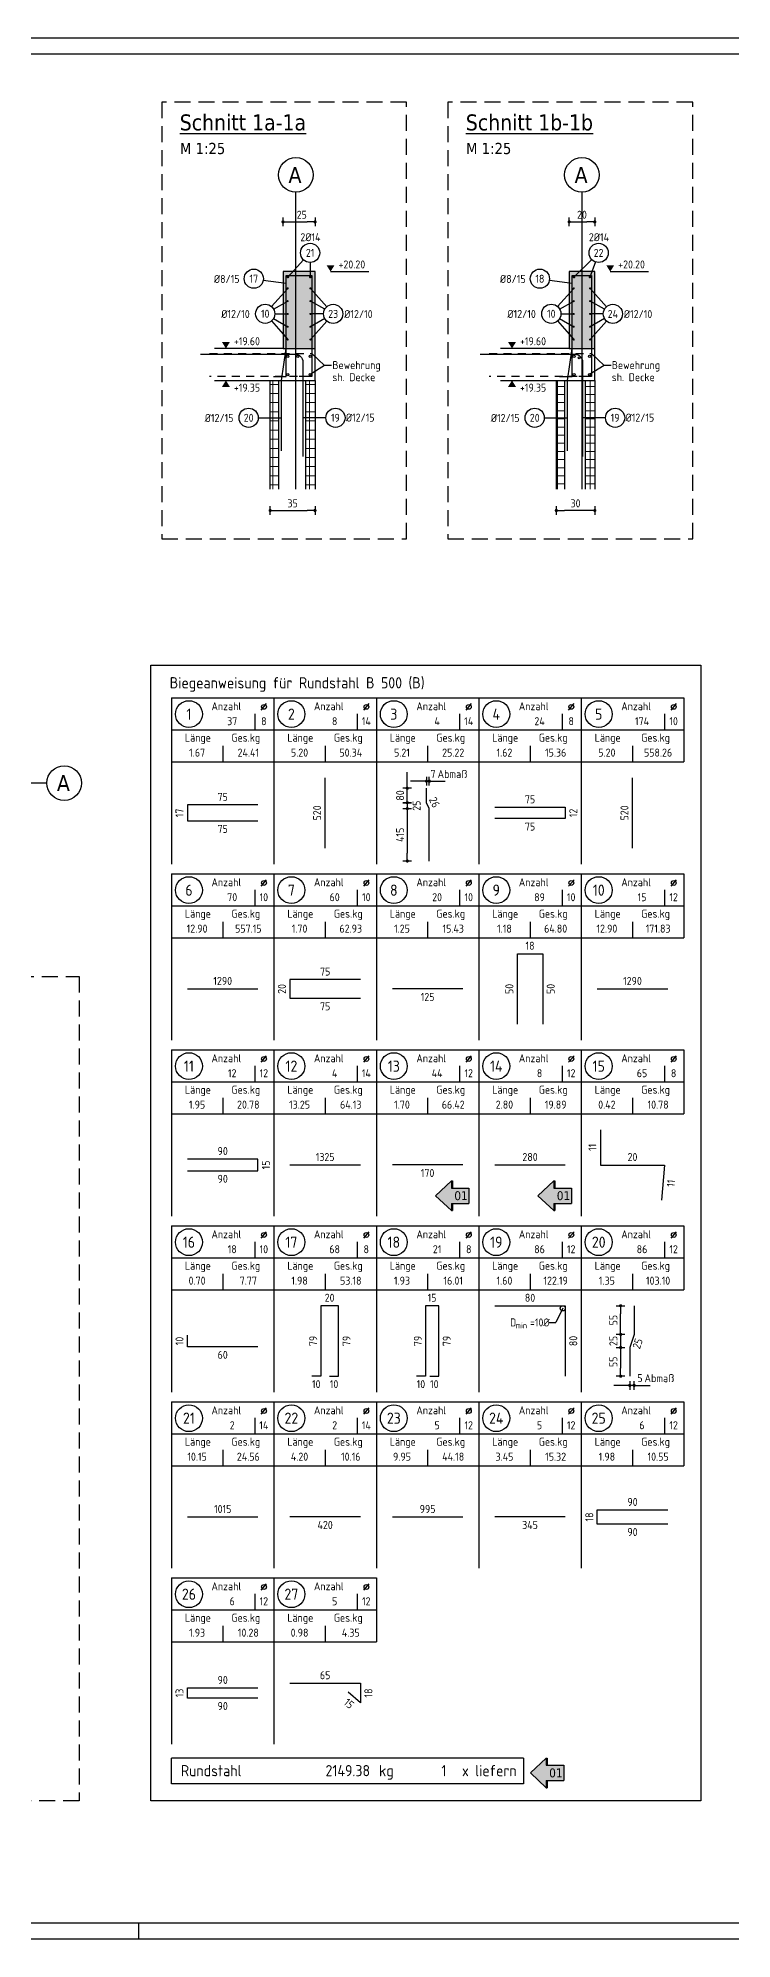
# Model space of a CAD drawing. Extents: x 0 to 58.7, y -9.4 to 29.7.
# Drawn here: x 21.48 to 32.31, y 0 to 29.7 of the extents above; entities that cross this region are included whole.
import ezdxf
from ezdxf.enums import TextEntityAlignment as Align

# ---------------------------------------------------------------- set-up
doc = ezdxf.new("R2010")
doc.units = 0
doc.header["$LTSCALE"] = 0.5
for name, pattern in [('AUSGEZOGEN', [1000.01, 1000, 0.01]), ('HIDDEN', [0.375, 0.25, -0.125]), ('STRICHLINIE', [0.75, 0.5, -0.25])]:
    doc.linetypes.add(name, pattern=pattern)
for name, color, linetype in [('ACHSEN', 7, 'Continuous'), ('AFU', 7, 'Continuous'), ('BETON', 7, 'Continuous'), ('DETAIL', 7, 'Continuous'), ('grau_hell', 7, 'Continuous'), ('grau_mittel', 7, 'Continuous'), ('HILFE', 7, 'Continuous'), ('index', 7, 'Continuous'), ('koten', 7, 'Continuous'), ('MASSE', 7, 'Continuous'), ('OBJEKT', 7, 'Continuous'), ('RAHMEN', 7, 'Continuous'), ('RND', 7, 'Continuous'), ('RND_BILD', 7, 'Continuous'), ('SFP_Achsen', 7, 'Continuous'), ('TEXT', 7, 'Continuous')]:
    doc.layers.add(name, color=color, linetype=linetype)
doc.layers.add('zila_01_rb_02_stb-fertig_05_schraff', color=144, linetype='Continuous', lineweight=9)
doc.styles.add('helv', font='tahoma.ttf')
doc.styles.add('txt', font='isocp.shx')
doc.linetypes.add('AFU_50K', pattern='A,0.15,["/",Standard,S=0.2,R=0,X=-0.01,Y=-0.1],0.07,["/",Standard,S=0.2,R=0,X=-0.01,Y=-0.1],0.15', length=0.37)
doc.dimstyles.new('DOT_I', dxfattribs={"dimscale": 0.5, "dimtxt": 0.25, "dimasz": 0.25, "dimexe": 0.1, "dimexo": 0.3, "dimgap": 0.1, "dimtad": 1, "dimdec": 3, "dimzin": 3, "dimtxsty": 'txt', "dimblk": 'DOT', "dimblk1": 'DOT', "dimblk2": 'DOT', "dimsah": 1, "dimcen": 0.1, "dimse1": 1, "dimse2": 1, "dimazin": 0, "dimtfac": 1, "dimtdec": 4, "dimtix": 1, "dimtmove": 2, "dimatfit": 3, "dimfxl": 0, "dimtvp": 1, "dimtolj": 1, "dimtzin": 0, "dimarcsym": 0})

# ---------------------------------------------------------------- blocks, each defined once
blk = doc.blocks.new('DINA1')
at = {"layer": 'RAHMEN'}
for p, q in [((84.1, 59.4), (0, 59.4)), ((0, 0), (84.1, 0))]:
    blk.add_line(p, q, dxfattribs=at)
at = {"layer": 'RAHMEN', "color": 5}
for p, q in [((83.6, 58.9), (2, 58.9)), ((2, 0.5), (83.6, 0.5))]:
    blk.add_line(p, q, dxfattribs=at)
at = {"layer": 'RAHMEN', "color": 7}
blk.add_line((46.1, 0), (46.1, 0.5), dxfattribs=at)
blk = doc.blocks.new('RND_LIS2')
at = {"layer": 'RND', "color": 3, "linetype": 'Continuous'}
for p, q in [((0, 0), (0, -5.2)), ((0, 0), (3.2, 0)), ((3.2, 0), (3.2, -2)), ((2.6, -0.503), (2.6, -1)), ((0, -1), (3.2, -1)), ((1.6, -1.503), (1.6, -2)), ((0, -2), (3.2, -2))]:
    blk.add_line(p, q, dxfattribs=at)
at = {"layer": 'RND', "color": 7, "linetype": 'Continuous'}
blk.add_line((2.805, -0.39), (2.973, -0.186), dxfattribs=at)
at = {"layer": 'RND', "color": 1, "linetype": 'Continuous'}
blk.add_circle((0.545, -0.513), 0.42, dxfattribs=at)
at = {"layer": 'RND', "color": 7, "linetype": 'Continuous'}
blk.add_circle((2.889, -0.288), 0.075, dxfattribs=at)
at = {"layer": 'RND', "color": 7, "linetype": 'Continuous', "style": 'txt'}
for s, p in [('Anzahl', (1.249, -0.391)), ('Länge', (0.42, -1.373)), ('Ges.kg', (1.872, -1.373))]:
    blk.add_text(s, height=0.25, dxfattribs=at).set_placement(p)
at = {"layer": 'RND', "color": 1, "linetype": 'Continuous', "style": 'txt'}
blk.add_attdef('POS1', text='', height=0.35, dxfattribs=at).set_placement((0.545, -0.513), align=Align.MIDDLE)
at = {"layer": 'RND', "color": 7, "linetype": 'Continuous', "style": 'txt'}
for tag, p in [('STK1', (1.897, -0.859)), ('DS1', (2.885, -0.859)), ('LANG1', (0.8, -1.841)), ('GEW', (2.4, -1.841))]:
    blk.add_attdef(tag, text='', height=0.25, dxfattribs=at).set_placement(p, align=Align.CENTER)
blk = doc.blocks.new('DOT')
at = {"layer": 'MASSE', "color": 7, "linetype": 'Continuous'}
for p, q in [((0, 0), (-1, 0)), ((0, 0.54), (0, -0.54))]:
    blk.add_line(p, q, dxfattribs=at)
at = {"layer": 'MASSE', "color": 7, "linetype": 'Continuous', "const_width": 0.2}
blk.add_lwpolyline([(-0.1, 0, 1), (0.1, 0, 1)], format="xyb", close=True, dxfattribs=at)
blk = doc.blocks.new('*D39')
at = {"layer": 'Defpoints', "color": 0, "linetype": 'AUSGEZOGEN', "transparency": 16777216}
for p in [(27.244, 17.979), (27.244, 17.979), (27.244, 17.752)]:
    blk.add_point(p, dxfattribs=at)
at = {"layer": 'MASSE', "color": 0, "linetype": 'AUSGEZOGEN', "lineweight": -2, "transparency": 16777216}
for p, q in [((27.244, 18.104), (27.244, 18.229)), ((27.244, 17.752), (27.244, 17.979)), ((27.244, 17.627), (27.244, 17.502))]:
    blk.add_line(p, q, dxfattribs=at)
at = {"layer": 'MASSE', "color": 0, "linetype": 'AUSGEZOGEN', "lineweight": -2, "transparency": 16777216, "xscale": 0.125, "yscale": 0.125, "zscale": 0.125}
for p, rotation in [((27.244, 17.979), 270), ((27.244, 17.752), 90)]:
    blk.add_blockref('DOT', p, dxfattribs=dict(at, rotation=rotation))
at = {"layer": 'MASSE', "color": 0, "linetype": 'AUSGEZOGEN', "transparency": 16777216, "insert": (27.132, 17.866), "char_height": 0.125, "attachment_point": 5, "rotation": 90, "style": 'txt'}
blk.add_mtext('\\A1;80', dxfattribs=at)
blk = doc.blocks.new('*D40')
at = {"layer": 'Defpoints', "color": 0, "linetype": 'AUSGEZOGEN', "transparency": 16777216}
for p in [(27.244, 17.752), (27.244, 17.661), (27.244, 17.661)]:
    blk.add_point(p, dxfattribs=at)
at = {"layer": 'MASSE', "color": 0, "linetype": 'AUSGEZOGEN', "lineweight": -2, "transparency": 16777216}
for p, q in [((27.244, 17.877), (27.244, 18.002)), ((27.244, 17.752), (27.244, 17.661)), ((27.244, 17.536), (27.244, 17.411))]:
    blk.add_line(p, q, dxfattribs=at)
at = {"layer": 'MASSE', "color": 0, "linetype": 'AUSGEZOGEN', "lineweight": -2, "transparency": 16777216, "xscale": 0.125, "yscale": 0.125, "zscale": 0.125}
for p, rotation in [((27.244, 17.752), 270), ((27.244, 17.661), 90)]:
    blk.add_blockref('DOT', p, dxfattribs=dict(at, rotation=rotation))
at = {"layer": 'MASSE', "color": 0, "linetype": 'AUSGEZOGEN', "transparency": 16777216, "insert": (27.389, 17.706), "char_height": 0.125, "attachment_point": 5, "rotation": 90, "style": 'txt'}
blk.add_mtext('\\A1;25', dxfattribs=at)
blk = doc.blocks.new('*D41')
at = {"layer": 'Defpoints', "color": 0, "linetype": 'AUSGEZOGEN', "transparency": 16777216}
for p in [(27.244, 17.661), (27.244, 16.842), (27.244, 16.842)]:
    blk.add_point(p, dxfattribs=at)
at = {"layer": 'MASSE', "color": 0, "linetype": 'AUSGEZOGEN', "lineweight": -2, "transparency": 16777216}
blk.add_line((27.244, 17.536), (27.244, 16.967), dxfattribs=at)
at = {"layer": 'MASSE', "color": 0, "linetype": 'AUSGEZOGEN', "lineweight": -2, "transparency": 16777216, "xscale": 0.125, "yscale": 0.125, "zscale": 0.125}
for p, rotation in [((27.244, 17.661), 90), ((27.244, 16.842), 270)]:
    blk.add_blockref('DOT', p, dxfattribs=dict(at, rotation=rotation))
at = {"layer": 'MASSE', "color": 0, "linetype": 'AUSGEZOGEN', "transparency": 16777216, "insert": (27.132, 17.251), "char_height": 0.125, "attachment_point": 5, "rotation": 90, "style": 'txt'}
blk.add_mtext('\\A1;415', dxfattribs=at)
blk = doc.blocks.new('*D42')
at = {"layer": 'Defpoints', "color": 0, "linetype": 'AUSGEZOGEN', "transparency": 16777216}
for p in [(27.544, 18.089), (27.544, 18.089), (27.588, 18.089)]:
    blk.add_point(p, dxfattribs=at)
at = {"layer": 'MASSE', "color": 0, "linetype": 'AUSGEZOGEN', "lineweight": -2, "transparency": 16777216}
for p, q in [((27.419, 18.089), (27.294, 18.089)), ((27.588, 18.089), (27.544, 18.089)), ((27.713, 18.089), (27.838, 18.089))]:
    blk.add_line(p, q, dxfattribs=at)
at = {"layer": 'MASSE', "color": 0, "linetype": 'AUSGEZOGEN', "lineweight": -2, "transparency": 16777216, "xscale": 0.125, "yscale": 0.125, "zscale": 0.125}
blk.add_blockref('DOT', (27.544, 18.089), dxfattribs=at)
at = {"layer": 'MASSE', "color": 0, "linetype": 'AUSGEZOGEN', "lineweight": -2, "transparency": 16777216, "xscale": 0.125, "yscale": 0.125, "zscale": 0.125, "rotation": 180}
blk.add_blockref('DOT', (27.588, 18.089), dxfattribs=at)
at = {"layer": 'MASSE', "color": 0, "linetype": 'AUSGEZOGEN', "transparency": 16777216, "insert": (27.646, 18.202), "char_height": 0.125, "attachment_point": 5, "style": 'txt'}
blk.add_mtext('\\A1;7', dxfattribs=at)
blk = doc.blocks.new('*D50')
at = {"layer": 'Defpoints', "color": 0, "linetype": 'AUSGEZOGEN', "transparency": 16777216}
for p in [(25.303, 26.827), (25.803, 26.827), (25.803, 26.827)]:
    blk.add_point(p, dxfattribs=at)
at = {"layer": 'MASSE', "color": 0, "linetype": 'AUSGEZOGEN', "lineweight": -2, "transparency": 16777216}
blk.add_line((25.428, 26.827), (25.678, 26.827), dxfattribs=at)
at = {"layer": 'MASSE', "color": 0, "linetype": 'AUSGEZOGEN', "lineweight": -2, "transparency": 16777216, "xscale": 0.125, "yscale": 0.125, "zscale": 0.125, "rotation": 180}
blk.add_blockref('DOT', (25.303, 26.827), dxfattribs=at)
at = {"layer": 'MASSE', "color": 0, "linetype": 'AUSGEZOGEN', "lineweight": -2, "transparency": 16777216, "xscale": 0.125, "yscale": 0.125, "zscale": 0.125}
blk.add_blockref('DOT', (25.803, 26.827), dxfattribs=at)
at = {"layer": 'MASSE', "color": 0, "linetype": 'AUSGEZOGEN', "transparency": 16777216, "insert": (25.596, 26.939), "char_height": 0.125, "attachment_point": 5, "style": 'txt'}
blk.add_mtext('\\A1;25', dxfattribs=at)
blk = doc.blocks.new('*D51')
at = {"layer": 'Defpoints', "color": 0, "linetype": 'AUSGEZOGEN', "transparency": 16777216}
for p in [(25.103, 22.318), (25.803, 22.318), (25.803, 22.318)]:
    blk.add_point(p, dxfattribs=at)
at = {"layer": 'MASSE', "color": 0, "linetype": 'AUSGEZOGEN', "lineweight": -2, "transparency": 16777216}
blk.add_line((25.228, 22.318), (25.678, 22.318), dxfattribs=at)
at = {"layer": 'MASSE', "color": 0, "linetype": 'AUSGEZOGEN', "lineweight": -2, "transparency": 16777216, "xscale": 0.125, "yscale": 0.125, "zscale": 0.125, "rotation": 180}
blk.add_blockref('DOT', (25.103, 22.318), dxfattribs=at)
at = {"layer": 'MASSE', "color": 0, "linetype": 'AUSGEZOGEN', "lineweight": -2, "transparency": 16777216, "xscale": 0.125, "yscale": 0.125, "zscale": 0.125}
blk.add_blockref('DOT', (25.803, 22.318), dxfattribs=at)
at = {"layer": 'MASSE', "color": 0, "linetype": 'AUSGEZOGEN', "transparency": 16777216, "insert": (25.453, 22.43), "char_height": 0.125, "attachment_point": 5, "style": 'txt'}
blk.add_mtext('\\A1;35', dxfattribs=at)
blk = doc.blocks.new('RND_HIN')
at = {"layer": 'RND', "color": 7, "linetype": 'Continuous'}
blk.add_circle((0, 0), 0.3, dxfattribs=at)
at = {"layer": 'RND', "color": 7, "linetype": 'Continuous', "style": 'txt'}
blk.add_attdef('POSI', text='', height=0.25, dxfattribs=at).set_placement((0, 0), align=Align.MIDDLE)
blk = doc.blocks.new('okrd_o')
at = {"layer": 'koten', "color": 7, "linetype": 'Continuous'}
blk.add_solid([(-0.125, 0.202), (0.125, 0.202), (0, 0)], dxfattribs=at)
at = {"layer": 'koten', "style": 'txt'}
blk.add_attdef('OKRD', (0.25, 0.1), '', height=0.25, dxfattribs=at)
blk = doc.blocks.new('okrd_u')
at = {"layer": 'koten', "color": 7, "linetype": 'Continuous'}
blk.add_solid([(-0.125, -0.202), (0.125, -0.202), (0, 0)], dxfattribs=at)
at = {"layer": 'koten', "style": 'txt'}
blk.add_attdef('OKRD', (0.25, -0.35), '', height=0.25, dxfattribs=at)
blk = doc.blocks.new('*D52')
at = {"layer": 'Defpoints', "color": 0, "linetype": 'AUSGEZOGEN', "transparency": 16777216}
for p in [(29.772, 26.827), (30.172, 26.827), (30.172, 26.827)]:
    blk.add_point(p, dxfattribs=at)
at = {"layer": 'MASSE', "color": 0, "linetype": 'AUSGEZOGEN', "lineweight": -2, "transparency": 16777216}
blk.add_line((29.897, 26.827), (30.047, 26.827), dxfattribs=at)
at = {"layer": 'MASSE', "color": 0, "linetype": 'AUSGEZOGEN', "lineweight": -2, "transparency": 16777216, "xscale": 0.125, "yscale": 0.125, "zscale": 0.125, "rotation": 180}
blk.add_blockref('DOT', (29.772, 26.827), dxfattribs=at)
at = {"layer": 'MASSE', "color": 0, "linetype": 'AUSGEZOGEN', "lineweight": -2, "transparency": 16777216, "xscale": 0.125, "yscale": 0.125, "zscale": 0.125}
blk.add_blockref('DOT', (30.172, 26.827), dxfattribs=at)
at = {"layer": 'MASSE', "color": 0, "linetype": 'AUSGEZOGEN', "transparency": 16777216, "insert": (29.972, 26.939), "char_height": 0.125, "attachment_point": 5, "style": 'txt'}
blk.add_mtext('\\A1;20', dxfattribs=at)
blk = doc.blocks.new('*D53')
at = {"layer": 'Defpoints', "color": 0, "linetype": 'AUSGEZOGEN', "transparency": 16777216}
for p in [(29.572, 22.318), (29.572, 22.318), (30.172, 22.318)]:
    blk.add_point(p, dxfattribs=at)
at = {"layer": 'MASSE', "color": 0, "linetype": 'AUSGEZOGEN', "lineweight": -2, "transparency": 16777216}
blk.add_line((30.047, 22.318), (29.697, 22.318), dxfattribs=at)
at = {"layer": 'MASSE', "color": 0, "linetype": 'AUSGEZOGEN', "lineweight": -2, "transparency": 16777216, "xscale": 0.125, "yscale": 0.125, "zscale": 0.125, "rotation": 180}
blk.add_blockref('DOT', (29.572, 22.318), dxfattribs=at)
at = {"layer": 'MASSE', "color": 0, "linetype": 'AUSGEZOGEN', "lineweight": -2, "transparency": 16777216, "xscale": 0.125, "yscale": 0.125, "zscale": 0.125}
blk.add_blockref('DOT', (30.172, 22.318), dxfattribs=at)
at = {"layer": 'MASSE', "color": 0, "linetype": 'AUSGEZOGEN', "transparency": 16777216, "insert": (29.872, 22.43), "char_height": 0.125, "attachment_point": 5, "style": 'txt'}
blk.add_mtext('\\A1;30', dxfattribs=at)
blk = doc.blocks.new('*D54')
at = {"layer": 'Defpoints', "color": 0, "linetype": 'AUSGEZOGEN', "transparency": 16777216}
for p in [(30.576, 9.893), (30.576, 9.893), (30.576, 9.445)]:
    blk.add_point(p, dxfattribs=at)
at = {"layer": 'MASSE', "color": 0, "linetype": 'AUSGEZOGEN', "lineweight": -2, "transparency": 16777216}
blk.add_line((30.576, 9.57), (30.576, 9.768), dxfattribs=at)
at = {"layer": 'MASSE', "color": 0, "linetype": 'AUSGEZOGEN', "lineweight": -2, "transparency": 16777216, "xscale": 0.125, "yscale": 0.125, "zscale": 0.125}
for p, rotation in [((30.576, 9.893), 90), ((30.576, 9.445), 270)]:
    blk.add_blockref('DOT', p, dxfattribs=dict(at, rotation=rotation))
at = {"layer": 'MASSE', "color": 0, "linetype": 'AUSGEZOGEN', "transparency": 16777216, "insert": (30.463, 9.669), "char_height": 0.125, "attachment_point": 5, "rotation": 90, "style": 'txt'}
blk.add_mtext('\\A1;55', dxfattribs=at)
blk = doc.blocks.new('*D55')
at = {"layer": 'Defpoints', "color": 0, "linetype": 'AUSGEZOGEN', "transparency": 16777216}
for p in [(30.576, 9.445), (30.576, 9.241), (30.576, 9.241)]:
    blk.add_point(p, dxfattribs=at)
at = {"layer": 'MASSE', "color": 0, "linetype": 'AUSGEZOGEN', "lineweight": -2, "transparency": 16777216}
for p, q in [((30.576, 9.57), (30.576, 9.695)), ((30.576, 9.445), (30.576, 9.241)), ((30.576, 9.116), (30.576, 8.991))]:
    blk.add_line(p, q, dxfattribs=at)
at = {"layer": 'MASSE', "color": 0, "linetype": 'AUSGEZOGEN', "lineweight": -2, "transparency": 16777216, "xscale": 0.125, "yscale": 0.125, "zscale": 0.125}
for p, rotation in [((30.576, 9.445), 270), ((30.576, 9.241), 90)]:
    blk.add_blockref('DOT', p, dxfattribs=dict(at, rotation=rotation))
at = {"layer": 'MASSE', "color": 0, "linetype": 'AUSGEZOGEN', "transparency": 16777216, "insert": (30.463, 9.343), "char_height": 0.125, "attachment_point": 5, "rotation": 90, "style": 'txt'}
blk.add_mtext('\\A1;25', dxfattribs=at)
blk = doc.blocks.new('*D56')
at = {"layer": 'Defpoints', "color": 0, "linetype": 'AUSGEZOGEN', "transparency": 16777216}
for p in [(30.576, 9.241), (30.576, 8.793), (30.576, 8.793)]:
    blk.add_point(p, dxfattribs=at)
at = {"layer": 'MASSE', "color": 0, "linetype": 'AUSGEZOGEN', "lineweight": -2, "transparency": 16777216}
blk.add_line((30.576, 9.116), (30.576, 8.918), dxfattribs=at)
at = {"layer": 'MASSE', "color": 0, "linetype": 'AUSGEZOGEN', "lineweight": -2, "transparency": 16777216, "xscale": 0.125, "yscale": 0.125, "zscale": 0.125}
for p, rotation in [((30.576, 9.241), 90), ((30.576, 8.793), 270)]:
    blk.add_blockref('DOT', p, dxfattribs=dict(at, rotation=rotation))
at = {"layer": 'MASSE', "color": 0, "linetype": 'AUSGEZOGEN', "transparency": 16777216, "insert": (30.463, 9.017), "char_height": 0.125, "attachment_point": 5, "rotation": 90, "style": 'txt'}
blk.add_mtext('\\A1;55', dxfattribs=at)
blk = doc.blocks.new('*D57')
at = {"layer": 'Defpoints', "color": 0, "linetype": 'AUSGEZOGEN', "transparency": 16777216}
for p in [(30.719, 8.649), (30.719, 8.649), (30.787, 8.649)]:
    blk.add_point(p, dxfattribs=at)
at = {"layer": 'MASSE', "color": 0, "linetype": 'AUSGEZOGEN', "lineweight": -2, "transparency": 16777216}
for p, q in [((30.594, 8.649), (30.469, 8.649)), ((30.787, 8.649), (30.719, 8.649)), ((30.912, 8.649), (31.037, 8.649))]:
    blk.add_line(p, q, dxfattribs=at)
at = {"layer": 'MASSE', "color": 0, "linetype": 'AUSGEZOGEN', "lineweight": -2, "transparency": 16777216, "xscale": 0.125, "yscale": 0.125, "zscale": 0.125}
blk.add_blockref('DOT', (30.719, 8.649), dxfattribs=at)
at = {"layer": 'MASSE', "color": 0, "linetype": 'AUSGEZOGEN', "lineweight": -2, "transparency": 16777216, "xscale": 0.125, "yscale": 0.125, "zscale": 0.125, "rotation": 180}
blk.add_blockref('DOT', (30.787, 8.649), dxfattribs=at)
at = {"layer": 'MASSE', "color": 0, "linetype": 'AUSGEZOGEN', "transparency": 16777216, "insert": (30.878, 8.762), "char_height": 0.125, "attachment_point": 5, "style": 'txt'}
blk.add_mtext('\\A1;5', dxfattribs=at)
blk = doc.blocks.new('RND_SUM')
at = {"layer": 'RND', "color": 5, "linetype": 'Continuous'}
for p, q in [((0, 0), (0, 0.8)), ((11, 0.8), (0, 0.8)), ((11, 0.8), (11, 0)), ((11, 0), (0, 0))]:
    blk.add_line(p, q, dxfattribs=at)
at = {"layer": 'RND', "color": 1, "linetype": 'Continuous', "style": 'txt'}
for s, p in [('Rundstahl', (0.292, 0.235)), ('kg', (6.483, 0.235))]:
    blk.add_text(s, height=0.35, dxfattribs=at).set_placement(p)
blk.add_text('x liefern', height=0.35, dxfattribs=at).set_placement((10.784, 0.235), align=Align.RIGHT)
for tag, p in [('RND-S', (6.203, 0.235)), ('RND-Z', (8.59, 0.235))]:
    blk.add_attdef(tag, text='', height=0.35, dxfattribs=at).set_placement(p, align=Align.RIGHT)
blk = doc.blocks.new('hin_ind5')
at = {"layer": 'grau_hell', "linetype": 'AUSGEZOGEN'}
h = blk.add_hatch(color=9, dxfattribs=at)
h.dxf.hatch_style = 2
h.paths.add_polyline_path([(0, 0), (0.619, -0.577), (0.619, -0.3), (1.306, -0.3), (1.306, 0.3), (0.619, 0.3), (0.619, 0.577)])
h.paths.add_polyline_path([(0.34, -0.274), (1.311, -0.274), (1.311, 0.274), (0.34, 0.274)], flags=9)
at = {"layer": 'OBJEKT', "linetype": 'AUSGEZOGEN'}
for points in [[(0.619, 0.3), (0.66, 0.3), (0.66, 0.577), (0.619, 0.577)], [(0.619, -0.577), (0.66, -0.577), (0.66, -0.3), (0.619, -0.3)]]:
    blk.add_hatch(color=1, dxfattribs=at).paths.add_polyline_path(points)
at = {"layer": 'OBJEKT', "color": 1, "linetype": 'AUSGEZOGEN'}
for p, q in [((0, 0), (0.619, 0.577)), ((0, 0), (0.619, -0.577)), ((0.619, 0.577), (0.619, 0.3)), ((0.619, 0.577), (0.66, 0.577)), ((0.619, 0.3), (1.306, 0.3)), ((0.66, 0.577), (0.66, 0.3)), ((1.306, 0.3), (1.306, -0.3)), ((0.619, -0.3), (0.619, -0.577)), ((0.619, -0.3), (1.306, -0.3)), ((0.66, -0.3), (0.66, -0.577))]:
    blk.add_line(p, q, dxfattribs=at)
at = {"layer": 'OBJEKT', "color": 7, "linetype": 'AUSGEZOGEN'}
blk.add_line((0.619, -0.577), (0.66, -0.577), dxfattribs=at)
at = {"layer": 'index', "color": 1, "linetype": 'Continuous', "style": 'helv'}
blk.add_attdef('INDEX', text='', height=0.35, rotation=360, dxfattribs=at).set_placement((1.259, 0), align=Align.MIDDLE_RIGHT)

msp = doc.modelspace()

# ---------------------------------------------------------------- hatches: boundary and pattern name
at = {"layer": 'grau_mittel'}
for points in [[(25.8035, 26.0499), (25.3035, 26.0499), (25.3035, 24.8499), (25.8035, 24.8499)], [(30.1715, 26.0499), (29.7715, 26.0499), (29.7715, 24.8499), (30.1715, 24.8499)]]:
    msp.add_hatch(color=61, dxfattribs=at).paths.add_polyline_path(points)
at = {"layer": 'zila_01_rb_02_stb-fertig_05_schraff', "linetype": 'AUSGEZOGEN'}
h = msp.add_hatch(dxfattribs=at)
h.set_pattern_fill('ANSI37', color=102, scale=0.045, angle=-45)
h.paths.add_polyline_path([(25.2335, 24.3499), (25.1035, 24.3499), (25.1035, 22.6499), (25.2335, 22.6499)])
h.paths.add_polyline_path([(25.8035, 24.3499), (25.6535, 24.3499), (25.6535, 22.6499), (25.8035, 22.6499)])
h = msp.add_hatch(dxfattribs=at)
h.set_pattern_fill('ANSI37', color=102, scale=0.04, angle=-45)
h.paths.add_polyline_path([(29.5715, 22.6499), (29.7015, 22.6499), (29.7015, 24.3499), (29.5715, 24.3499)])
h.paths.add_polyline_path([(30.1715, 24.3499), (30.0215, 24.3499), (30.0215, 22.6499), (30.1715, 22.6499)])

# ---------------------------------------------------------------- linework, layer by layer
at = {"layer": 'ACHSEN', "color": 140, "linetype": 'AUSGEZOGEN'}
for p, q in [((25.5035, 22.6499), (25.5035, 27.2908)), ((29.9715, 27.2908), (29.9715, 22.6499)), ((21.6155, 18.0597), (2.2905, 18.0597))]:
    msp.add_line(p, q, dxfattribs=at)
at = {"layer": 'AFU', "color": 8, "linetype": 'AFU_50K'}
for p, q in [((25.3035, 24.8499), (25.8035, 24.8499)), ((29.7715, 24.8499), (30.1715, 24.8499)), ((25.2335, 24.3499), (25.6535, 24.3499)), ((29.7015, 24.3499), (30.0215, 24.3499))]:
    msp.add_line(p, q, dxfattribs=at)
at = {"layer": 'BETON', "color": 6, "linetype": 'AUSGEZOGEN'}
for p, q in [((25.3035, 26.0499), (25.3035, 24.8499)), ((25.8035, 26.0499), (25.3035, 26.0499)), ((25.8035, 24.3499), (25.8035, 26.0499)), ((29.7715, 26.0499), (29.7715, 24.8499)), ((30.1715, 26.0499), (29.7715, 26.0499)), ((30.1715, 24.3499), (30.1715, 26.0499)), ((25.3035, 24.8499), (24.2335, 24.8499)), ((29.7715, 24.8499), (28.7015, 24.8499)), ((24.2335, 24.3499), (25.2335, 24.3499)), ((25.1035, 22.6499), (25.1035, 24.3499)), ((25.2335, 24.3499), (25.2335, 22.6499)), ((25.6535, 24.3499), (25.8035, 24.3499)), ((25.6535, 24.3499), (25.6535, 22.6499)), ((25.8035, 24.3499), (25.8035, 22.6499)), ((28.7015, 24.3499), (29.7015, 24.3499)), ((29.5715, 24.3499), (29.5715, 22.6499)), ((29.7015, 24.3499), (29.7015, 22.6499)), ((30.0215, 24.3499), (30.0215, 22.6499)), ((30.0215, 24.3499), (30.1715, 24.3499)), ((30.1715, 24.3499), (30.1715, 22.6499))]:
    msp.add_line(p, q, dxfattribs=at)
at = {"layer": 'DETAIL', "color": 102, "linetype": 'STRICHLINIE'}
for points in [[(23.4105, 28.6999), (23.4105, 21.8754), (27.233, 21.8754), (27.233, 28.6999)], [(27.8786, 28.6999), (27.8786, 21.8754), (31.7011, 21.8754), (31.7011, 28.6999)], [(22.1212, 15.04), (22.1212, 2.1561), (18.1624, 2.1561), (18.1624, 15.04)]]:
    msp.add_lwpolyline(points, close=True, dxfattribs=at)
at = {"layer": 'HILFE', "color": 102, "linetype": 'AUSGEZOGEN'}
for p, q in [((26.0454, 26.0499), (26.6433, 26.0499)), ((30.4135, 26.0499), (31.0113, 26.0499)), ((25.9523, 24.5824), (25.7535, 24.7699)), ((30.3163, 24.5824), (30.1215, 24.7699)), ((25.9523, 24.5824), (25.7282, 24.4406)), ((26.0628, 24.5824), (25.9523, 24.5824)), ((30.3163, 24.5824), (30.0922, 24.4406)), ((30.4268, 24.5824), (30.3163, 24.5824)), ((29.6712, 9.8533), (29.565, 9.6297)), ((29.4576, 9.6297), (29.565, 9.6297))]:
    msp.add_line(p, q, dxfattribs=at)
msp.add_circle((29.6712, 9.8533), 0.04, dxfattribs=at)
at = {"layer": 'RND', "color": 102, "linetype": 'AUSGEZOGEN'}
for p, q in [((25.6246, 26.2326), (25.3795, 25.9662)), ((25.7267, 26.1929), (25.7276, 25.9662)), ((30.1249, 26.238), (29.8475, 25.9662)), ((30.1809, 26.2019), (30.0956, 25.9662)), ((24.9953, 25.9186), (25.3535, 25.8684)), ((29.4634, 25.9186), (29.8215, 25.8684)), ((25.1243, 25.5044), (25.3763, 25.7889)), ((25.1558, 25.4654), (25.3763, 25.5889)), ((25.9866, 25.5019), (25.7306, 25.7889)), ((25.9555, 25.4631), (25.7306, 25.5889)), ((29.5924, 25.5044), (29.8443, 25.7889)), ((29.6238, 25.4654), (29.8443, 25.5889)), ((30.3547, 25.5019), (30.0986, 25.7889)), ((30.3236, 25.4631), (30.0986, 25.5889)), ((25.1234, 25.279), (25.3763, 24.9889)), ((25.1547, 25.317), (25.3763, 25.1889)), ((25.1749, 25.3908), (25.3763, 25.3889)), ((25.9365, 25.3895), (25.7306, 25.3889)), ((25.9559, 25.3162), (25.7306, 25.1889)), ((25.9869, 25.2777), (25.7306, 24.9889)), ((29.5915, 25.279), (29.8443, 24.9889)), ((29.6228, 25.317), (29.8443, 25.1889)), ((29.6429, 25.3908), (29.8443, 25.3889)), ((30.3045, 25.3895), (30.0986, 25.3889)), ((30.3239, 25.3162), (30.0986, 25.1889)), ((30.3549, 25.2777), (30.0986, 24.9889)), ((24.916, 23.7667), (25.2775, 23.7667)), ((25.9715, 23.7665), (25.6135, 23.7665)), ((29.384, 23.7667), (29.7455, 23.7667)), ((30.3395, 23.7665), (29.9815, 23.7665))]:
    msp.add_line(p, q, dxfattribs=at)
at = {"layer": 'RND', "color": 1, "linetype": 'AUSGEZOGEN'}
for points in [[(25.1535, 24.4099), (25.3535, 24.4099), (25.3535, 25.9899), (25.7535, 25.9899), (25.7535, 24.4099), (25.5535, 24.4099)], [(25.2775, 23.2499), (25.2775, 24.3499), (25.3535, 24.8499), (25.3535, 25.9499)], [(29.6215, 24.4099), (29.8215, 24.4099), (29.8215, 25.9899), (30.1215, 25.9899), (30.1215, 24.4099), (29.9215, 24.4099)], [(29.7455, 23.2499), (29.7455, 24.3499), (29.8215, 24.8499), (29.8215, 25.9499)]]:
    msp.add_lwpolyline(points, dxfattribs=at)
at = {"layer": 'RND', "color": 7, "linetype": 'AUSGEZOGEN'}
for points, const_width in [([(25.3695, 25.9662, 1), (25.3895, 25.9662, 1)], 0.02), ([(25.7376, 25.9662, -1), (25.7176, 25.9662, -1)], 0.02), ([(29.8375, 25.9662, 1), (29.8575, 25.9662, 1)], 0.02), ([(30.1056, 25.9662, -1), (30.0856, 25.9662, -1)], 0.02), ([(25.3683, 25.7889, 1), (25.3843, 25.7889, 1)], 0.016), ([(25.3843, 25.5889, -1), (25.3683, 25.5889, -1)], 0.016), ([(25.7386, 25.7889, -1), (25.7226, 25.7889, -1)], 0.016), ([(25.7226, 25.5889, 1), (25.7386, 25.5889, 1)], 0.016), ([(29.8363, 25.7889, 1), (29.8523, 25.7889, 1)], 0.016), ([(29.8523, 25.5889, -1), (29.8363, 25.5889, -1)], 0.016), ([(30.1066, 25.7889, -1), (30.0906, 25.7889, -1)], 0.016), ([(30.0906, 25.5889, 1), (30.1066, 25.5889, 1)], 0.016), ([(25.3843, 25.3889, -1), (25.3683, 25.3889, -1)], 0.016), ([(25.7226, 25.3889, 1), (25.7386, 25.3889, 1)], 0.016), ([(29.8523, 25.3889, -1), (29.8363, 25.3889, -1)], 0.016), ([(30.0906, 25.3889, 1), (30.1066, 25.3889, 1)], 0.016), ([(25.3843, 25.1889, -1), (25.3683, 25.1889, -1)], 0.016), ([(25.3843, 24.9889, -1), (25.3683, 24.9889, -1)], 0.016), ([(25.7226, 25.1889, 1), (25.7386, 25.1889, 1)], 0.016), ([(25.7226, 24.9889, 1), (25.7386, 24.9889, 1)], 0.016), ([(29.8523, 25.1889, -1), (29.8363, 25.1889, -1)], 0.016), ([(29.8523, 24.9889, -1), (29.8363, 24.9889, -1)], 0.016), ([(30.0906, 25.1889, 1), (30.1066, 25.1889, 1)], 0.016), ([(30.0906, 24.9889, 1), (30.1066, 24.9889, 1)], 0.016)]:
    msp.add_lwpolyline(points, format="xyb", close=True, dxfattribs=dict(at, const_width=const_width))
at = {"layer": 'RND', "color": 1, "linetype": 'AUSGEZOGEN'}
for points in [[(24.0135, 24.7599), (25.4935, 24.7599, -0.4142136), (25.6135, 24.6399), (25.6135, 23.1599)], [(28.3815, 24.7599), (29.8615, 24.7599, -0.4142136), (29.9815, 24.6399), (29.9815, 23.1599)]]:
    msp.add_lwpolyline(points, format="xyb", dxfattribs=at)
at = {"layer": 'RND', "color": 7, "linetype": 'HIDDEN'}
for points in [[(24.1535, 24.7699), (25.7535, 24.7699), (25.7535, 24.4099), (24.1535, 24.4099)], [(28.5215, 24.7699), (30.1215, 24.7699), (30.1215, 24.4099), (28.5215, 24.4099)]]:
    msp.add_lwpolyline(points, dxfattribs=at)
at = {"layer": 'RND', "color": 7, "linetype": 'AUSGEZOGEN'}
for centre in [(25.3795, 24.7271), (25.5332, 24.7271), (25.7282, 24.7271), (29.8475, 24.7271), (29.9294, 24.7021), (30.0922, 24.7271), (25.3795, 24.4406), (25.7282, 24.4406), (29.8475, 24.4406), (30.0922, 24.4406)]:
    msp.add_circle(centre, 0.016, dxfattribs=at)
at = {"layer": 'RND_BILD', "color": 1, "linetype": 'AUSGEZOGEN'}
for points in [[(25.9612, 17.0433), (25.9612, 18.1433)], [(30.7612, 17.0433), (30.7612, 18.1433)], [(27.5875, 16.8415), (27.5875, 17.6611), (27.5436, 17.7518), (27.5436, 17.9794)], [(24.9112, 17.7179), (23.8112, 17.7179), (23.8112, 17.4686), (24.9112, 17.4686)], [(28.6112, 17.6813), (29.7112, 17.6813), (29.7112, 17.5053), (28.6112, 17.5053)], [(28.9632, 14.2933), (28.9632, 15.3933), (29.3592, 15.3933), (29.3592, 14.2933)], [(26.5112, 14.9899), (25.4112, 14.9899), (25.4112, 14.6966), (26.5112, 14.6966)], [(23.8112, 14.8433), (24.9112, 14.8433)], [(28.1112, 14.8433), (27.0112, 14.8433)], [(30.2112, 14.8433), (31.3112, 14.8433)], [(30.2603, 12.6433), (30.2603, 12.0922), (31.2622, 12.0922), (31.2141, 11.5433)], [(23.8112, 12.0016), (24.9112, 12.0016), (24.9112, 12.1849), (23.8112, 12.1849)], [(25.4112, 12.0933), (26.5112, 12.0933)], [(28.1112, 12.0933), (27.0112, 12.0933)], [(28.6112, 12.0933), (29.7112, 12.0933)], [(26.0308, 8.7933), (26.1701, 8.7933), (26.1701, 9.8933), (25.8916, 9.8933), (25.8916, 8.7933), (25.7524, 8.7933)], [(27.596, 8.7933), (27.7353, 8.7933), (27.7353, 9.8933), (27.5264, 9.8933), (27.5264, 8.7933), (27.3872, 8.7933)], [(28.6112, 9.8933), (29.7112, 9.8933), (29.7112, 8.7933)], [(30.7871, 9.8933), (30.7871, 9.4451), (30.7194, 9.2414), (30.7194, 8.7933)], [(24.9112, 9.2516), (23.8112, 9.2516), (23.8112, 9.4349)], [(23.8112, 6.5933), (24.9112, 6.5933)], [(26.5112, 6.5933), (25.4112, 6.5933)], [(27.0112, 6.5933), (28.1112, 6.5933)], [(29.7112, 6.5933), (28.6112, 6.5933)], [(31.3112, 6.4833), (30.2112, 6.4833), (30.2112, 6.7033), (31.3112, 6.7033)], [(24.9112, 3.7638), (23.8112, 3.7638), (23.8112, 3.9227), (24.9112, 3.9227)], [(25.4112, 3.9956), (26.5112, 3.9956), (26.5112, 3.691), (26.3181, 3.8557)]]:
    msp.add_lwpolyline(points, dxfattribs=at)
at = {"layer": 'SFP_Achsen', "color": 7, "linetype": 'AUSGEZOGEN'}
for centre in [(25.5035, 27.5612), (29.9715, 27.5612), (21.886, 18.0597)]:
    msp.add_circle(centre, 0.2705, dxfattribs=at)
at = {"layer": 'TEXT', "color": 1, "linetype": 'AUSGEZOGEN'}
msp.add_lwpolyline([(23.2411, 19.9018), (31.8295, 19.9018), (31.8295, 2.1561), (23.2411, 2.1561)], close=True, dxfattribs=at)

# ---------------------------------------------------------------- block references
at = {"layer": 'koten', "color": 7, "linetype": 'AUSGEZOGEN', "xscale": 0.5, "yscale": 0.5, "zscale": 0.5}
for name, p, values in [('okrd_o', (26.0454, 26.0499), {'OKRD': '+20.20'}), ('okrd_o', (30.4135, 26.0499), {'OKRD': '+20.20'}), ('okrd_o', (24.4113, 24.8499), {'OKRD': '+19.60'}), ('okrd_o', (28.8794, 24.8499), {'OKRD': '+19.60'}), ('okrd_u', (24.4113, 24.3499), {'OKRD': '+19.35'}), ('okrd_u', (28.8794, 24.3499), {'OKRD': '+19.35'})]:
    msp.add_blockref(name, p, dxfattribs=at).add_auto_attribs(values)
at = {"layer": 'RAHMEN', "color": 191, "linetype": 'AUSGEZOGEN', "xscale": 0.5, "yscale": 0.5, "zscale": 0.5}
msp.add_blockref('DINA1', (0, 0), dxfattribs=at)
at = {"layer": 'RND', "color": 7, "linetype": 'AUSGEZOGEN', "xscale": 0.5, "yscale": 0.5, "zscale": 0.5}
for p, values in [((25.7262, 26.3429), {'POSI': '21'}), ((30.232, 26.3429), {'POSI': '22'}), ((24.8468, 25.9394), {'POSI': '17'}), ((29.3148, 25.9394), {'POSI': '18'}), ((25.0249, 25.3921), {'POSI': '10'}), ((29.4929, 25.3921), {'POSI': '10'}), ((26.0865, 25.3899), {'POSI': '23'}), ((30.4545, 25.3899), {'POSI': '24'}), ((24.766, 23.7667), {'POSI': '20'}), ((26.1215, 23.7665), {'POSI': '19'}), ((29.234, 23.7667), {'POSI': '20'}), ((30.4895, 23.7665), {'POSI': '19'})]:
    msp.add_blockref('RND_HIN', p, dxfattribs=at).add_auto_attribs(values)
at = {"layer": 'RND_BILD', "color": 6, "linetype": 'AUSGEZOGEN', "xscale": 0.5, "yscale": 0.5, "zscale": 0.5}
for p, values in [((23.5612, 19.3933), {'POS1': '1', 'STK1': '37', 'DS1': '8', 'LANG1': '1.67', 'GEW': '24.41'}), ((23.5612, 8.3933), {'POS1': '21', 'STK1': '2', 'DS1': '14', 'LANG1': '10.15', 'GEW': '24.56'})]:
    msp.add_blockref('RND_LIS2', p, dxfattribs=at).add_auto_attribs(values)
at = {"layer": 'RND_BILD', "color": 7, "linetype": 'AUSGEZOGEN'}
for name, p, xscale, yscale, zscale, values in [('RND_LIS2', (25.1612, 19.3933), 0.5, 0.5, 0.5, {'POS1': '2', 'STK1': '8', 'DS1': '14', 'LANG1': '5.20', 'GEW': '50.34'}), ('RND_LIS2', (26.7612, 19.3933), 0.5, 0.5, 0.5, {'POS1': '3', 'STK1': '4', 'DS1': '14', 'LANG1': '5.21', 'GEW': '25.22'}), ('RND_LIS2', (28.3612, 19.3933), 0.5, 0.5, 0.5, {'POS1': '4', 'STK1': '24', 'DS1': '8', 'LANG1': '1.62', 'GEW': '15.36'}), ('RND_LIS2', (29.9612, 19.3933), 0.5, 0.5, 0.5, {'POS1': '5', 'STK1': '174', 'DS1': '10', 'LANG1': '5.20', 'GEW': '558.26'}), ('RND_LIS2', (23.5612, 16.6433), 0.5, 0.5, 0.5, {'POS1': '6', 'STK1': '70', 'DS1': '10', 'LANG1': '12.90', 'GEW': '557.15'}), ('RND_LIS2', (25.1612, 16.6433), 0.5, 0.5, 0.5, {'POS1': '7', 'STK1': '60', 'DS1': '10', 'LANG1': '1.70', 'GEW': '62.93'}), ('RND_LIS2', (26.7612, 16.6433), 0.5, 0.5, 0.5, {'POS1': '8', 'STK1': '20', 'DS1': '10', 'LANG1': '1.25', 'GEW': '15.43'}), ('RND_LIS2', (28.3612, 16.6433), 0.5, 0.5, 0.5, {'POS1': '9', 'STK1': '89', 'DS1': '10', 'LANG1': '1.18', 'GEW': '64.80'}), ('RND_LIS2', (29.9612, 16.6433), 0.5, 0.5, 0.5, {'POS1': '10', 'STK1': '15', 'DS1': '12', 'LANG1': '12.90', 'GEW': '171.83'}), ('RND_LIS2', (23.5612, 13.8933), 0.5, 0.5, 0.5, {'POS1': '11', 'STK1': '12', 'DS1': '12', 'LANG1': '1.95', 'GEW': '20.78'}), ('RND_LIS2', (25.1612, 13.8933), 0.5, 0.5, 0.5, {'POS1': '12', 'STK1': '4', 'DS1': '14', 'LANG1': '13.25', 'GEW': '64.13'}), ('RND_LIS2', (26.7612, 13.8933), 0.5, 0.5, 0.5, {'POS1': '13', 'STK1': '44', 'DS1': '12', 'LANG1': '1.70', 'GEW': '66.42'}), ('RND_LIS2', (28.3612, 13.8933), 0.5, 0.5, 0.5, {'POS1': '14', 'STK1': '8', 'DS1': '12', 'LANG1': '2.80', 'GEW': '19.89'}), ('RND_LIS2', (29.9612, 13.8933), 0.5, 0.5, 0.5, {'POS1': '15', 'STK1': '65', 'DS1': '8', 'LANG1': '0.42', 'GEW': '10.78'}), ('hin_ind5', (27.6852, 11.613), 0.4, 0.4, 0.4, {'INDEX': '01'}), ('hin_ind5', (29.2852, 11.613), 0.4, 0.4, 0.4, {'INDEX': '01'}), ('RND_LIS2', (23.5612, 11.1433), 0.5, 0.5, 0.5, {'POS1': '16', 'STK1': '18', 'DS1': '10', 'LANG1': '0.70', 'GEW': '7.77'}), ('RND_LIS2', (25.1612, 11.1433), 0.5, 0.5, 0.5, {'POS1': '17', 'STK1': '68', 'DS1': '8', 'LANG1': '1.98', 'GEW': '53.18'}), ('RND_LIS2', (26.7612, 11.1433), 0.5, 0.5, 0.5, {'POS1': '18', 'STK1': '21', 'DS1': '8', 'LANG1': '1.93', 'GEW': '16.01'}), ('RND_LIS2', (28.3612, 11.1433), 0.5, 0.5, 0.5, {'POS1': '19', 'STK1': '86', 'DS1': '12', 'LANG1': '1.60', 'GEW': '122.19'}), ('RND_LIS2', (29.9612, 11.1433), 0.5, 0.5, 0.5, {'POS1': '20', 'STK1': '86', 'DS1': '12', 'LANG1': '1.35', 'GEW': '103.10'}), ('RND_LIS2', (25.1612, 8.3933), 0.5, 0.5, 0.5, {'POS1': '22', 'STK1': '2', 'DS1': '14', 'LANG1': '4.20', 'GEW': '10.16'}), ('RND_LIS2', (26.7612, 8.3933), 0.5, 0.5, 0.5, {'POS1': '23', 'STK1': '5', 'DS1': '12', 'LANG1': '9.95', 'GEW': '44.18'}), ('RND_LIS2', (28.3612, 8.3933), 0.5, 0.5, 0.5, {'POS1': '24', 'STK1': '5', 'DS1': '12', 'LANG1': '3.45', 'GEW': '15.32'}), ('RND_LIS2', (29.9612, 8.3933), 0.5, 0.5, 0.5, {'POS1': '25', 'STK1': '6', 'DS1': '12', 'LANG1': '1.98', 'GEW': '10.55'}), ('RND_LIS2', (23.5612, 5.6433), 0.5, 0.5, 0.5, {'POS1': '26', 'STK1': '6', 'DS1': '12', 'LANG1': '1.93', 'GEW': '10.28'}), ('RND_LIS2', (25.1612, 5.6433), 0.5, 0.5, 0.5, {'POS1': '27', 'STK1': '5', 'DS1': '12', 'LANG1': '0.98', 'GEW': '4.35'}), ('RND_SUM', (23.5612, 2.4249), 0.5, 0.5, 0.5, {'RND-S': '2149.38', 'RND-Z': '1'}), ('hin_ind5', (29.1663, 2.5947), 0.4, 0.4, 0.4, {'INDEX': '01'})]:
    msp.add_blockref(name, p, dxfattribs=dict(at, xscale=xscale, yscale=yscale, zscale=zscale)).add_auto_attribs(values)

# ---------------------------------------------------------------- texts
at = {"layer": 'RND_BILD', "color": 7, "linetype": 'AUSGEZOGEN', "style": 'txt'}
for s, p in [('75', (24.3612, 17.8429)), ('75', (29.1612, 17.8063)), ('75', (24.3612, 17.3436)), ('75', (29.1612, 17.3803)), ('18', (29.1612, 15.5183)), ('75', (25.9612, 15.1149)), ('1290', (24.3612, 14.9683)), ('1290', (30.7612, 14.9683)), ('75', (25.9612, 14.5716)), ('125', (27.5612, 14.7183)), ('90', (24.3612, 12.3099)), ('1325', (25.9612, 12.2183)), ('280', (29.1612, 12.2183)), ('20', (30.7612, 12.2172)), ('90', (24.3612, 11.8766)), ('170', (27.5612, 11.9683)), ('20', (26.0308, 10.0183)), ('15', (27.6308, 10.0183)), ('80', (29.1612, 10.0183)), ('60', (24.3612, 9.1266)), ('10', (25.822, 8.6683)), ('10', (26.1005, 8.6683)), ('10', (27.4568, 8.6683)), ('10', (27.6656, 8.6683)), ('90', (30.7612, 6.8283)), ('1015', (24.3612, 6.7183)), ('995', (27.5612, 6.7183)), ('420', (25.9612, 6.4683)), ('345', (29.1612, 6.4683)), ('65', (25.9612, 4.1206)), ('90', (24.3612, 3.6388))]:
    msp.add_text(s, height=0.125, dxfattribs=at).set_placement(p, align=Align.MIDDLE)
for s, rotation, p in [('26', 295.15522, (27.6696, 17.7597)), ('17', 90, (23.6862, 17.5933)), ('520', 90, (25.8362, 17.5933)), ('12', 90, (29.8362, 17.5933)), ('520', 90, (30.6362, 17.5933)), ('20', 90, (25.2862, 14.8433)), ('50', 90, (28.8382, 14.8433)), ('50', 90, (29.4842, 14.8433)), ('11', 90, (30.1353, 12.3677)), ('15', 90, (25.0362, 12.0933)), ('11', 85, (31.3627, 11.8068)), ('10', 90, (23.6862, 9.3433)), ('79', 90, (25.7747, 9.3433)), ('79', 90, (26.2951, 9.3433)), ('79', 90, (27.4095, 9.3433)), ('79', 90, (27.8603, 9.3433)), ('80', 90, (29.8362, 9.3433)), ('25', 71.64807, (30.8411, 9.3024)), ('18', 90, (30.0862, 6.5933)), ('90', 360, (30.7612, 6.3583)), ('13', 90, (23.6862, 3.8433)), ('90', 360, (24.3612, 4.0477)), ('18', 90, (26.6362, 3.8433)), ('15', 319.53079, (26.3335, 3.6782))]:
    msp.add_text(s, height=0.125, rotation=rotation, dxfattribs=at).set_placement(p, align=Align.MIDDLE)
at = {"layer": 'SFP_Achsen', "color": 6, "linetype": 'AUSGEZOGEN', "style": 'helv'}
for p in [(25.3894, 27.4369), (29.8575, 27.4369), (21.772, 17.9354)]:
    msp.add_text('A', height=0.25, dxfattribs=at).set_placement(p)
at = {"layer": 'TEXT', "color": 6, "linetype": 'AUSGEZOGEN', "style": 'helv'}
for s, p in [('%%USchnitt 1a-1a', (23.6903, 28.2565)), ('%%USchnitt 1b-1b', (28.1583, 28.2565))]:
    msp.add_text(s, height=0.25, dxfattribs=at).set_placement(p)
at = {"layer": 'TEXT', "color": 1, "linetype": 'AUSGEZOGEN'}
for s, style, p in [('M 1:25', 'helv', (23.6937, 27.8868)), ('M 1:25', 'helv', (28.1617, 27.8868)), ('Biegeanweisung für Rundstahl B 500 (B)', 'txt', (23.5332, 19.5392))]:
    msp.add_text(s, height=0.175, dxfattribs=dict(at, style=style)).set_placement(p)
at = {"layer": 'TEXT', "color": 7, "linetype": 'AUSGEZOGEN', "style": 'txt'}
for s, p in [('2%%C14', (25.574, 26.5253)), ('2%%C14', (30.0798, 26.5253)), ('%%C8/15', (24.2237, 25.8734)), ('%%C8/15', (28.6918, 25.8734)), ('%%C12/10', (24.3392, 25.3262)), ('%%C12/10', (26.2585, 25.324)), ('%%C12/10', (28.8073, 25.3262)), ('%%C12/10', (30.6266, 25.324)), ('Bewehrung', (26.0739, 24.5275)), ('Bewehrung', (30.4379, 24.5275)), ('sh. Decke', (26.0739, 24.3384)), ('sh. Decke', (30.4379, 24.3384)), ('%%C12/15', (24.0803, 23.7007)), ('%%C12/15', (26.2843, 23.707)), ('%%C12/15', (28.5483, 23.7007)), ('%%C12/15', (30.6523, 23.707)), ('Abmaß', (27.7176, 18.1384)), ('D   =10%%C', (28.8493, 9.5699)), ('Abmaß', (30.9494, 8.6993))]:
    msp.add_text(s, height=0.125, dxfattribs=at).set_placement(p)
at = {"layer": 'TEXT', "color": 102, "linetype": 'AUSGEZOGEN', "style": 'txt'}
msp.add_text('min', height=0.09, dxfattribs=at).set_placement((28.9327, 9.5402))

# ---------------------------------------------------------------- dimensions: what is measured, and where the dimension line sits
at = {"layer": 'MASSE', "color": 7, "linetype": 'AUSGEZOGEN'}
dim = msp.add_linear_dim(base=(25.8035, 26.8267), p1=(25.3035, 26.8267), p2=(25.8035, 26.8267), angle=180, dimstyle='DOT_I', override={"dimdec": 0, "dimlfac": 50}, dxfattribs=at)
dim.commit()
dim.dimension.update_dxf_attribs({"geometry": '*D50', "text_midpoint": (25.5961, 26.9392), "dimtype": 160})
for base, p1, p2, picture, middle in [((30.1715, 26.8267), (29.7715, 26.8267), (30.1715, 26.8267), '*D52', (29.9715, 26.9392)), ((25.8035, 22.3176), (25.1035, 22.3176), (25.8035, 22.3176), '*D51', (25.4535, 22.4301))]:
    dim = msp.add_linear_dim(base=base, p1=p1, p2=p2, angle=180, dimstyle='DOT_I', override={"dimdec": 0, "dimlfac": 50}, dxfattribs=at)
    dim.commit()
    dim.dimension.update_dxf_attribs({"geometry": picture, "text_midpoint": middle})
dim = msp.add_linear_dim(base=(29.5715, 22.3176), p1=(30.1715, 22.3176), p2=(29.5715, 22.3176), dimstyle='DOT_I', override={"dimdec": 0, "dimlfac": 50}, dxfattribs=at)
dim.commit()
dim.dimension.update_dxf_attribs({"geometry": '*D53', "text_midpoint": (29.8715, 22.4301)})
for base, p1, p2, text, override, picture, middle in [((27.2444, 17.9794), (27.2444, 17.7518), (27.2444, 17.9794), '80', {"dimdec": 1, "dimlfac": 100}, '*D39', (27.1319, 17.8656)), ((27.2444, 16.8415), (27.2444, 17.6611), (27.2444, 16.8415), '415', {"dimdec": 0, "dimlfac": 100}, '*D41', (27.1319, 17.2513)), ((30.576, 9.8933), (30.576, 9.4451), (30.576, 9.8933), '55', {"dimdec": 1, "dimlfac": 100}, '*D54', (30.4635, 9.6692)), ((30.576, 9.2414), (30.576, 9.4451), (30.576, 9.2414), '25', {"dimdec": 1, "dimlfac": 100}, '*D55', (30.4635, 9.3433)), ((30.576, 8.7933), (30.576, 9.2414), (30.576, 8.7933), '55', {"dimdec": 1, "dimlfac": 100}, '*D56', (30.4635, 9.0173))]:
    dim = msp.add_linear_dim(base=base, p1=p1, p2=p2, angle=90, text=text, dimstyle='DOT_I', override=override, dxfattribs=at)
    dim.commit()
    dim.dimension.update_dxf_attribs({"geometry": picture, "text_midpoint": middle})
for base, p1, p2, text, picture, middle in [((27.5436, 18.0891), (27.5875, 18.0891), (27.5436, 18.0891), '7', '*D42', (27.6458, 18.2016)), ((30.7194, 8.6493), (30.7871, 8.6493), (30.7194, 8.6493), '5', '*D57', (30.8785, 8.7618))]:
    dim = msp.add_linear_dim(base=base, p1=p1, p2=p2, text=text, dimstyle='DOT_I', override={"dimdec": 1, "dimlfac": 100}, dxfattribs=at)
    dim.commit()
    dim.dimension.update_dxf_attribs({"geometry": picture, "text_midpoint": middle, "dimtype": 160})
dim = msp.add_linear_dim(base=(27.2444, 17.6611), p1=(27.2444, 17.7518), p2=(27.2444, 17.6611), angle=90, text='25', dimstyle='DOT_I', override={"dimdec": 1, "dimlfac": 100}, dxfattribs=at)
dim.commit()
dim.dimension.update_dxf_attribs({"geometry": '*D40', "text_midpoint": (27.3889, 17.7064), "dimtype": 160})

doc.saveas('drawing.dxf')
